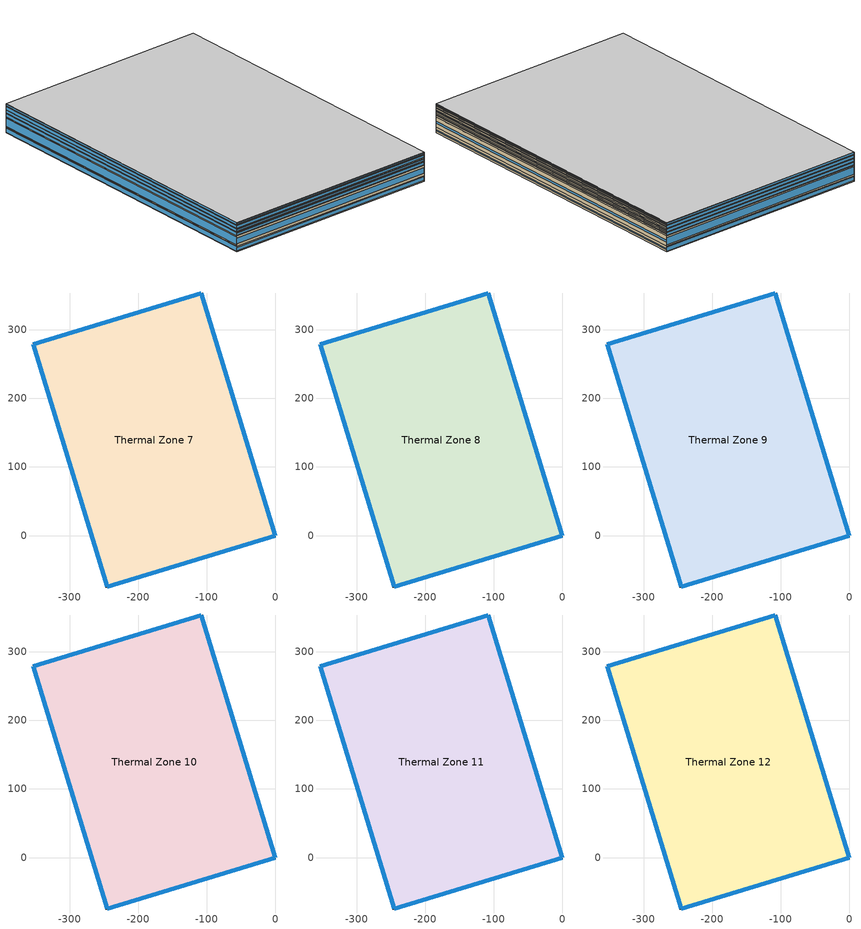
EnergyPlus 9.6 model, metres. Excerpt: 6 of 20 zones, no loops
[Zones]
Thermal Zone 7
 floor to Thermal Zone 6 (Interior Floor): 0,0 -245.13,-74.94 -353.18,278.46 -108.05,353.4 z50.88
 wall outside (Ext Wall): -353.18,278.46 -245.13,-74.94 0,0 -108.05,353.4 -353.18,278.46 z50.88:57.34
 window (Ext Window): -353.17,278.45 -245.13,-74.93 z51.69:56.53; 0,0.01 -108.04,353.39 z53.5:54.72; -245.12,-74.94 -0.01,0 z52.37:55.85; -108.06,353.4 -353.17,278.46 z51.85:56.37
Thermal Zone 8
 floor to Thermal Zone 7 (Interior Floor): 0,0 -245.13,-74.94 -353.18,278.46 -108.05,353.4 z57.34
 wall outside (Ext Wall): -353.18,278.46 -245.13,-74.94 0,0 -108.05,353.4 -353.18,278.46 z57.34:69.27
 window (Ext Window): -353.17,278.45 -245.13,-74.93 z58.83:67.78; 0,0.01 -108.04,353.39 z62.17:64.44; -245.12,-74.94 -0.01,0 z60.08:66.53; -108.06,353.4 -353.17,278.46 z59.13:67.48
Thermal Zone 9
 floor to Thermal Zone 8 (Interior Floor): 0,0 -245.13,-74.94 -353.18,278.46 -108.05,353.4 z69.27
 wall outside (Ext Wall): -353.18,278.46 -245.13,-74.94 0,0 -108.05,353.4 -353.18,278.46 z69.27:73.74
 window (Ext Window): -353.17,278.45 -245.13,-74.93 z69.83:73.18; 0,0.01 -108.04,353.39 z71.08:71.93; -245.12,-74.94 -0.01,0 z70.3:72.71; -108.06,353.4 -353.17,278.46 z69.94:73.07
Thermal Zone 10
 floor to Thermal Zone 9 (Interior Floor): 0,0 -245.13,-74.94 -353.18,278.46 -108.05,353.4 z73.74
 wall outside (Ext Wall): -353.18,278.46 -245.13,-74.94 0,0 -108.05,353.4 -353.18,278.46 z73.74:77.44
 window (Ext Window): -353.17,278.45 -245.13,-74.93 z74.2:76.98; 0,0.01 -108.04,353.39 z75.24:75.94; -245.12,-74.94 -0.01,0 z74.59:76.59; -108.06,353.4 -353.17,278.46 z74.3:76.89
Thermal Zone 11
 floor to Thermal Zone 10 (Interior Floor): 0,0 -245.13,-74.94 -353.18,278.46 -108.05,353.4 z77.44
 wall outside (Ext Wall): -353.18,278.46 -245.13,-74.94 0,0 -108.05,353.4 -353.18,278.46 z77.44:82
 window (Ext Window): -353.17,278.45 -245.13,-74.93 z78.01:81.43; 0,0.01 -108.04,353.39 z79.29:80.15; -245.12,-74.94 -0.01,0 z78.49:80.95; -108.06,353.4 -353.17,278.46 z78.12:81.32
Thermal Zone 12
 floor to Thermal Zone 11 (Interior Floor): 0,0 -245.13,-74.94 -353.18,278.46 -108.05,353.4 z82
 wall outside (Ext Wall): -353.18,278.46 -245.13,-74.94 0,0 -108.05,353.4 -353.18,278.46 z82:84.73
 window (Ext Window): -353.17,278.45 -245.13,-74.93 z82.34:84.39; 0,0.01 -108.04,353.39 z83.11:83.62; -245.12,-74.94 -0.01,0 z82.63:84.1; -108.06,353.4 -353.17,278.46 z82.41:84.32
 ceiling to Thermal Zone 13 (Interior Ceiling): -108.05,353.4 -353.18,278.46 -245.13,-74.94 0,0 z84.73
[Building]
Building 1: North Axis {deg}=-0
[Site:Location]
Washington Dc Dulles IntL Ar: Latitude {deg}=38.98; Longitude {deg}=-77.47; Time Zone {hr}=-5; Elevation {m}=82
[SizingPeriod:DesignDay] Month=7; Day of Month=21; Day Type=SummerDesignDay; Daily Dry-Bulb Temperature Range {deltaC}=14.4; Dry-Bulb Temperature Range Modifier Type=DefaultMultipliers; Barometric Pressure {Pa}=86790; Wind Speed {m/s}=5; Wind Direction {deg}=340; Rain Indicator=No; Snow Indicator=No; Daylight Saving Time Indicator=No; Solar Model Indicator=ASHRAETau; ASHRAE Clear Sky Optical Depth for Beam Irradiance (taub)=0.339; ASHRAE Clear Sky Optical Depth for Diffuse Irradiance (taud)=2.366; Begin Environment Reset Mode=FullResetAtBeginEnvironment
Name | Maximum Dry-Bulb Temperature {C} | Humidity Condition Type | Wetbulb or DewPoint at Maximum Dry-Bulb {C} | Enthalpy at Maximum Dry-Bulb {J/kg}
SALT-LAKE-CITY-IAP Ann Clg .4% Condns DB=>MWB | 36.5 | Wetbulb | 17.1
SALT-LAKE-CITY-IAP Ann Clg .4% Condns DP=>MDB | 22.5 | Dewpoint | 15.6
SALT-LAKE-CITY-IAP Ann Clg .4% Condns Enth=>MDB | 30.8 | Enthalpy |  | 59300
SALT-LAKE-CITY-IAP Ann Clg .4% Condns WB=>MDB | 31.2 | Wetbulb | 19
[Material] Thermal Absorptance=0.9
Name | Roughness | Thickness m | Conductivity W/m-K | Density kg/m3 | Specific Heat J/kg-K | Solar Absorptance | Visible Absorptance
wall concrete | MediumRough | 0.398 | 0.5 | 2243 | 837 | 0.65 | 0.65
Wall Insulation [37] | MediumRough | 0.0681 | 0.0432 | 91 | 837 | 0.5 | 0.5
F16 Acoustic tile | MediumSmooth | 0.0191 | 0.06 | 368 | 590 | 0.3 | 0.3
M11 100mm lightweight concrete | MediumRough | 0.1016 | 0.53 | 1280 | 840 | 0.5 | 0.5
[Material:AirGap]
F05 Ceiling air space resistance: Thermal Resistance m2-K/W=0.18
[WindowMaterial:SimpleGlazingSystem]
Window Material Simple Glazing System: U-Factor W/m2-K=1.51; Solar Heat Gain Coefficient=0.25
[Construction]
Ext Wall: wall concrete, Wall Insulation [37]
Ext Window: Window Material Simple Glazing System
Interior Ceiling: M11 100mm lightweight concrete, F05 Ceiling air space resistance, F16 Acoustic tile
Interior Floor: F16 Acoustic tile, F05 Ceiling air space resistance, M11 100mm lightweight concrete
[Zone]
Thermal Zone 7: 253, 0, 0, 50.88, , 1, , , , , , Yes
Thermal Zone 8: 253, 0, 0, 57.34, , 1, , , , , , Yes
Thermal Zone 9: 253, 0, 0, 69.27, , 1, , , , , , Yes
Thermal Zone 10: 253, 0, 0, 73.74, , 1, , , , , , Yes
Thermal Zone 11: 253, 0, 0, 77.44, , 1, , , , , , Yes
Thermal Zone 12: 253, 0, 0, 82, , 1, , , , , , Yes
